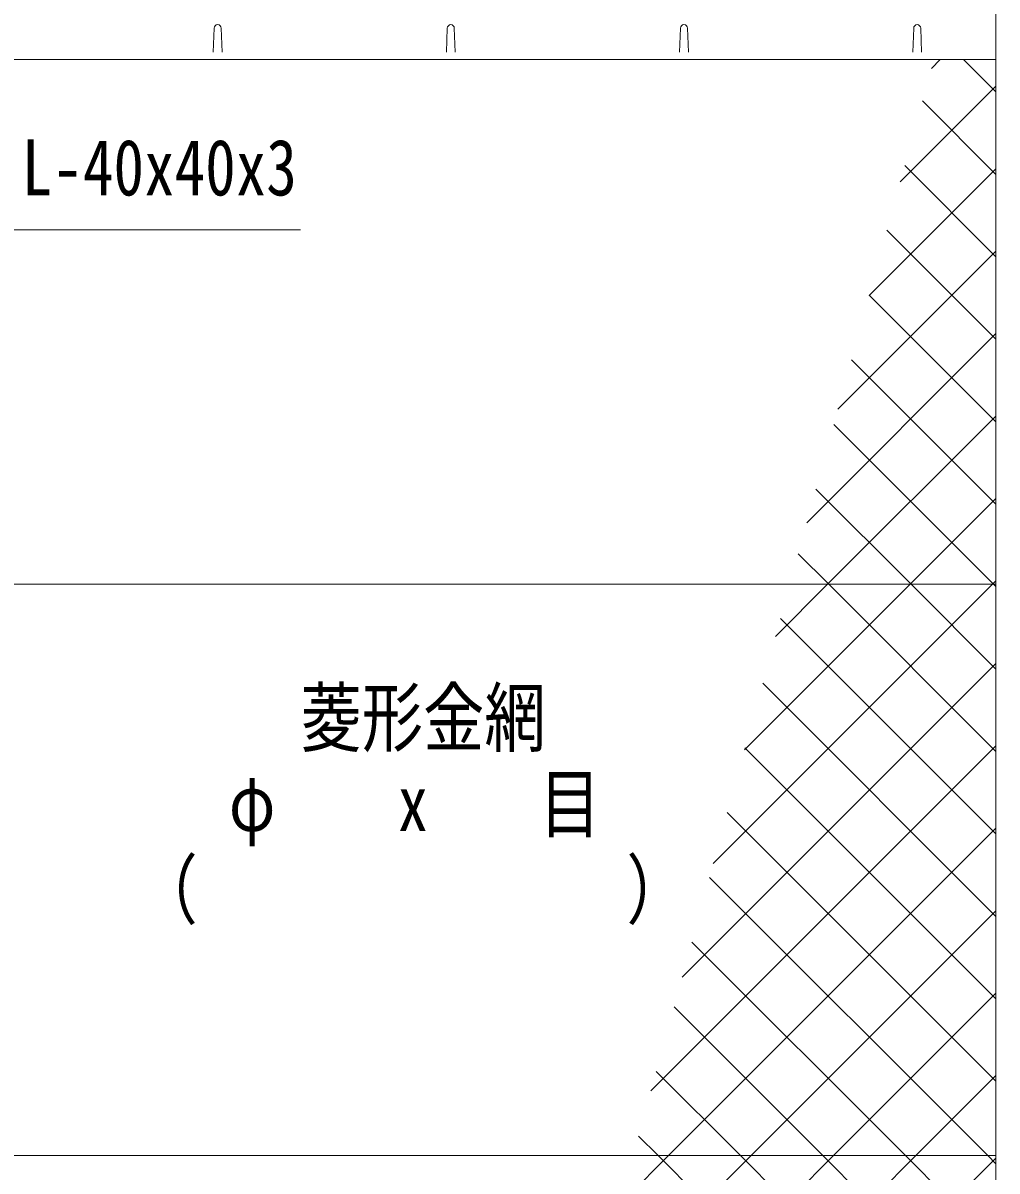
# Model space of a CAD drawing. Units: millimetres, scale not verified. Extents: x -4455 to 4455, y -3150 to 3150.
# Drawn here: x -2360 to -1525, y 349 to 1333 of the extents above; entities that cross this region are included whole.
import ezdxf
from ezdxf.enums import TextEntityAlignment as Align

# ---------------------------------------------------------------- set-up
doc = ezdxf.new("R2010")
doc.units = ezdxf.units.MM
doc.header["$LTSCALE"] = 30
for name, color, linetype, lineweight in [('0-0_D-STR-TXT', 3, 'Continuous', 13), ('0-1_D-STR2', 2, 'Continuous', 13), ('0-4_D-STR1', 1, 'Continuous', 18)]:
    doc.layers.add(name, color=color, linetype=linetype, lineweight=lineweight)
doc.styles.add('ＭＳ ゴシック', font='')
doc.styles.get('ＭＳ ゴシック').set_extended_font_data('MS Gothic')

msp = doc.modelspace()

# ---------------------------------------------------------------- linework, layer by layer
at = {"layer": '0-0_D-STR-TXT'}
msp.add_lwpolyline([(-2122.01, 1155.98), (-2696.58, 1155.98), (-2741.84, 1308.94)], dxfattribs=at)
at = {"layer": '0-1_D-STR2'}
for p, q in [((-1580.85, 1294.52), (-1573.36, 1302.01)), ((-1525.51, 1274.31), (-1553.21, 1302.01)), ((-1607.57, 1197.09), (-1525.51, 1279.15)), ((-1525.51, 1203.6), (-1588.51, 1266.59)), ((-1634.3, 1099.65), (-1525.51, 1208.44)), ((-1525.51, 1132.89), (-1603.73, 1211.1)), ((-1525.51, 1062.18), (-1618.95, 1155.61)), ((-1661.02, 1002.22), (-1525.51, 1137.73)), ((-1525.51, 991.47), (-1634.17, 1100.12)), ((-1687.74, 904.78), (-1525.51, 1067.01)), ((-1525.51, 920.76), (-1649.39, 1044.63)), ((-1669.81, 852.01), (-1525.51, 996.3)), ((-1598.19, 852.01), (-1679.83, 933.65)), ((-1599.1, 852.01), (-1525.51, 925.59)), ((-1668.9, 852.01), (-1695.05, 878.16)), ((-1767.92, 612.48), (-1528.39, 852.01)), ((-1741.19, 709.91), (-1599.1, 852.01)), ((-1714.47, 807.35), (-1669.81, 852.01)), ((-1525.51, 708.63), (-1668.9, 852.01)), ((-1525.51, 779.34), (-1598.19, 852.01)), ((-1528.39, 852.01), (-1525.51, 854.88)), ((-1525.51, 637.92), (-1710.27, 822.67)), ((-1794.64, 515.04), (-1525.51, 784.17)), ((-1525.52, 567.21), (-1725.49, 767.18)), ((-1821.36, 417.61), (-1525.51, 713.46)), ((-1525.52, 496.5), (-1740.71, 711.69)), ((-1525.52, 425.79), (-1755.93, 656.2)), ((-1806.25, 362.01), (-1525.51, 642.75)), ((-1532.45, 362.01), (-1771.15, 600.7)), ((-1735.54, 362.01), (-1525.52, 572.04)), ((-1603.16, 362.01), (-1786.37, 545.21)), ((-1664.83, 362.01), (-1525.52, 501.33)), ((-1673.87, 362.01), (-1801.59, 489.72)), ((-1744.58, 362.01), (-1816.81, 434.23)), ((-1594.12, 362.01), (-1525.52, 430.62)), ((-1815.29, 362.01), (-1832.03, 378.74)), ((-1954.99, -69.57), (-1525.52, 359.9)), ((-1928.26, 27.87), (-1594.12, 362.01)), ((-1901.54, 125.3), (-1664.83, 362.01)), ((-1874.81, 222.74), (-1735.54, 362.01)), ((-1848.09, 320.17), (-1806.25, 362.01)), ((-1525.52, 72.23), (-1815.29, 362.01)), ((-1525.52, 142.94), (-1744.58, 362.01)), ((-1525.52, 213.65), (-1673.87, 362.01)), ((-1525.52, 284.36), (-1603.16, 362.01)), ((-1525.52, 355.08), (-1532.45, 362.01))]:
    msp.add_line(p, q, dxfattribs=at)
at = {"layer": '0-1_D-STR2', "color": 7, "lineweight": 9}
for p, q in [((-3260.52, 852.01), (-1525.52, 852.01)), ((-3260.52, 362.01), (-1525.52, 362.01))]:
    msp.add_line(p, q, dxfattribs=at)
at = {"layer": '0-1_D-STR2'}
msp.add_lwpolyline([(-1525.51, 850.05), (-1527.48, 852.01), (-1664.61, 989.14)], dxfattribs=at)
at = {"layer": '0-4_D-STR1'}
for p, q in [((-2196.77, 1308.51), (-2196.02, 1329.01)), ((-2189.27, 1308.51), (-2190.02, 1329.01)), ((-1996.77, 1308.51), (-1996.02, 1329.01)), ((-1989.27, 1308.51), (-1990.02, 1329.01)), ((-1796.77, 1308.51), (-1796.02, 1329.01)), ((-1789.27, 1308.51), (-1790.02, 1329.01)), ((-1596.77, 1308.51), (-1596.02, 1329.01)), ((-1589.27, 1308.51), (-1590.02, 1329.01)), ((-3260.51, 1302.01), (-1525.52, 1302.01))]:
    msp.add_line(p, q, dxfattribs=at)
msp.add_lwpolyline([(-1500.01, 1827.95), (-1512.49, 1810.15), (-1525.51, 1810.15), (-1525.52, -412.99)], dxfattribs=at)
for centre in [(-2193.02, 1329.01), (-1993.02, 1329.01), (-1793.02, 1329.01), (-1593.02, 1329.01)]:
    msp.add_arc(centre, 3, 0, 180, dxfattribs=at)

# ---------------------------------------------------------------- texts
at = {"layer": '0-0_D-STR-TXT', "style": 'ＭＳ ゴシック', "width": 0.8}
for s, p in [('L-40x40x3', (-2361.02, 1171.08)), ('菱形金網', (-2121.95, 699.14)), ('目', (-1917, 625.38)), ('φ    x', (-2183.36, 625.95)), ('（\u3000\u3000\u3000 \u3000 \u3000\u3000）', (-2262.73, 551.58))]:
    msp.add_text(s, height=48.17, dxfattribs=at).set_placement(p, align=Align.BOTTOM_LEFT)

doc.saveas('drawing.dxf')
